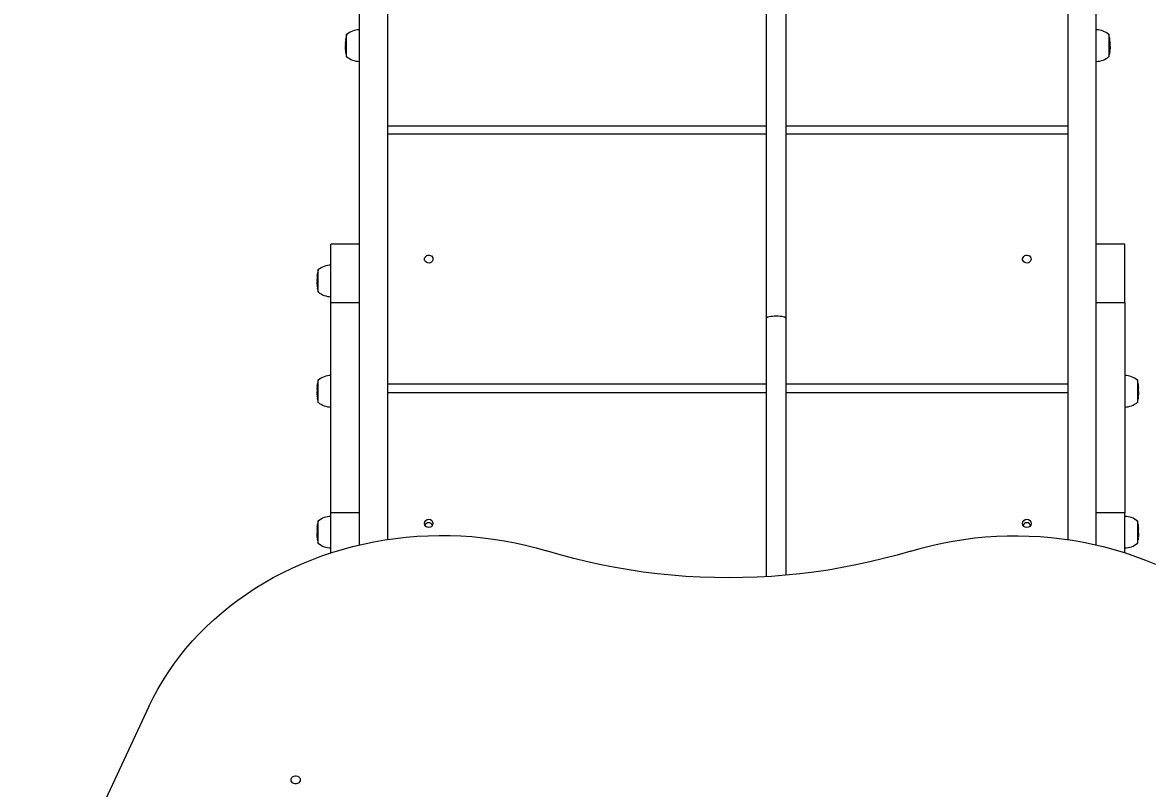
# Model space of a CAD drawing. Header units: millimetres. Extents: x -6332 to 8932, y -6739 to 7096.
# Drawn here: x 444 to 1512, y 4236 to 4964 of the extents above; entities that cross this region are included whole.
import ezdxf

# ---------------------------------------------------------------- set-up
doc = ezdxf.new("R2010")
doc.units = ezdxf.units.MM
for name, color, linetype in [('DIKOM_ОБЪЕКТ', 7, 'Continuous'), ('DIKOM_РАЗМЕР_ЗОНА', 7, 'Continuous'), ('DIKOM_РАЗМЕР_ОБЪЕКТА', 7, 'Continuous')]:
    doc.layers.add(name, color=color, linetype=linetype)
doc.styles.add('style1', font='arial.ttf', dxfattribs={"width": 0.8})
doc.dimstyles.new('1-50', dxfattribs={"dimtxt": 300, "dimasz": 200, "dimexe": 100, "dimexo": 0, "dimgap": 100, "dimtad": 1, "dimtxsty": 'style1', "dimcen": 200, "dimclrd": 7, "dimclre": 7, "dimclrt": 7, "dimadec": 1, "dimazin": 2, "dimtfac": 1, "dimtmove": 0, "dimatfit": 2, "dimfxl": 0, "dimlwd": 25, "dimlwe": 18, "dimarcsym": 0})

# ---------------------------------------------------------------- blocks, each defined once
blk = doc.blocks.new('*D9')
at = {"layer": 'Defpoints', "color": 0, "transparency": 16777216}
for p in [(777.2, 5594), (-4228.7, -3389.8), (7301.7, -3389.8)]:
    blk.add_point(p, dxfattribs=at)
at = {"layer": 'DIKOM_РАЗМЕР_ОБЪЕКТА', "color": 7, "lineweight": 18, "transparency": 16777216}
for p, q in [((777.2, 5594), (7401.7, 5594)), ((-4228.7, -3389.8), (7401.7, -3389.8))]:
    blk.add_line(p, q, dxfattribs=at)
at = {"layer": 'DIKOM_РАЗМЕР_ОБЪЕКТА', "color": 7, "lineweight": 25, "transparency": 16777216}
blk.add_line((7301.7, 5394), (7301.7, -3189.8), dxfattribs=at)
at = {"layer": 'DIKOM_РАЗМЕР_ОБЪЕКТА', "color": 7, "transparency": 16777216}
for points in [[(7268.4, 5394), (7335.1, 5394), (7301.7, 5594)], [(7268.4, -3189.8), (7335.1, -3189.8), (7301.7, -3389.8)]]:
    blk.add_solid(points, dxfattribs=at)
at = {"layer": 'DIKOM_РАЗМЕР_ОБЪЕКТА', "color": 7, "transparency": 16777216, "insert": (7048.6, 1153.7), "char_height": 300, "attachment_point": 5, "rotation": 90, "style": 'style1'}
blk.add_mtext('9000', dxfattribs=at)
blk = doc.blocks.new('*D11')
at = {"layer": 'Defpoints', "color": 0, "transparency": 16777216}
for p in [(1114.3, 7096.4), (-4349.6, -4627.3), (8831.8, -4627.3)]:
    blk.add_point(p, dxfattribs=at)
at = {"layer": 'DIKOM_РАЗМЕР_ЗОНА', "color": 7, "lineweight": 18, "transparency": 16777216}
for p, q in [((1114.3, 7096.4), (8931.8, 7096.4)), ((-4349.6, -4627.3), (8931.8, -4627.3))]:
    blk.add_line(p, q, dxfattribs=at)
at = {"layer": 'DIKOM_РАЗМЕР_ЗОНА', "color": 7, "lineweight": 25, "transparency": 16777216}
blk.add_line((8831.8, 6896.4), (8831.8, -4427.3), dxfattribs=at)
at = {"layer": 'DIKOM_РАЗМЕР_ЗОНА', "color": 7, "transparency": 16777216}
for points in [[(8798.4, 6896.4), (8865.1, 6896.4), (8831.8, 7096.4)], [(8798.4, -4427.3), (8865.1, -4427.3), (8831.8, -4627.3)]]:
    blk.add_solid(points, dxfattribs=at)
at = {"layer": 'DIKOM_РАЗМЕР_ЗОНА', "color": 7, "transparency": 16777216, "insert": (8578.6, 1308.2), "char_height": 300, "attachment_point": 5, "rotation": 90, "style": 'style1'}
blk.add_mtext('11750', dxfattribs=at)

msp = doc.modelspace()

# ---------------------------------------------------------------- linework, layer by layer
at = {"layer": 'DIKOM_ОБЪЕКТ', "color": 7, "linetype": 'Continuous', "lineweight": 15}
for p, q in [((763.67, 5582.432), (763.67, 4467.344)), ((790.67, 4472.531), (790.67, 5582.432)), ((1436.67, 5582.432), (1436.67, 4472.414)), ((1463.67, 4467.331), (1463.67, 5582.432)), ((1150.17, 5506.435), (1150.17, 4682.213)), ((1169.17, 4682.213), (1169.17, 5506.435)), ((751.67, 4930.867), (751.67, 4952.467)), ((1475.67, 4952.466), (1475.67, 4944.368)), ((750.618, 4943.056), (750.617, 4943.251)), ((750.617, 4943.079), (750.617, 4942.228)), ((750.617, 4942.228), (750.617, 4941.184)), ((750.617, 4941.163), (750.617, 4940.807)), ((750.617, 4940.787), (750.617, 4940.192)), ((750.619, 4941.901), (750.618, 4942.225)), ((750.641, 4944.399), (750.655, 4944.695)), ((750.69, 4945.487), (750.676, 4945.244)), ((750.703, 4945.713), (750.716, 4945.927)), ((750.774, 4937.245), (750.773, 4937.258)), ((750.875, 4935.555), (750.774, 4937.245)), ((750.81, 4937.144), (750.864, 4935.724)), ((1475.67, 4944.368), (1475.67, 4930.866)), ((1476.465, 4936.372), (1476.566, 4936.573)), ((1476.566, 4936.573), (1476.567, 4936.586)), ((1476.631, 4945.868), (1476.638, 4945.713)), ((1476.664, 4945.243), (1476.656, 4945.428)), ((1476.691, 4944.636), (1476.699, 4944.398)), ((1476.721, 4941.896), (1476.722, 4941.809)), ((1476.722, 4942.403), (1476.722, 4942.53)), ((1476.723, 4942.548), (1476.723, 4943.141)), ((1476.723, 4941.034), (1476.723, 4941.901)), ((1476.723, 4940.678), (1476.723, 4941.034)), ((1476.723, 4940.192), (1476.723, 4940.678)), ((750.904, 4935.389), (751.042, 4935.184)), ((751.048, 4934.879), (750.927, 4935.111)), ((751.049, 4934.87), (751.048, 4934.879)), ((751.087, 4934.879), (751.048, 4934.879)), ((751.088, 4934.87), (751.049, 4934.87)), ((1476.291, 4934.222), (1476.293, 4934.231)), ((1476.321, 4934.628), (1476.413, 4935.928)), ((1476.436, 4935.672), (1476.335, 4934.625)), ((1476.451, 4936.003), (1476.45, 4936.003)), ((1476.519, 4936.173), (1476.476, 4936.028)), ((790.67, 4865.508), (1150.17, 4865.508)), ((1169.17, 4865.508), (1436.67, 4865.508)), ((1150.17, 4857.379), (790.67, 4857.379)), ((1436.67, 4857.379), (1169.17, 4857.379)), ((763.67, 4752.947), (736.67, 4752.947)), ((736.67, 4697.763), (736.67, 4752.947)), ((1490.67, 4752.947), (1463.67, 4752.947)), ((1490.67, 4697.763), (1490.67, 4752.947)), ((724.023, 4725.253), (724.012, 4725.253)), ((724.06, 4725.655), (724.089, 4725.726)), ((724.67, 4707.338), (724.67, 4728.938)), ((723.617, 4719.588), (723.617, 4719.741)), ((723.617, 4719.607), (723.617, 4718.604)), ((723.617, 4718.44), (723.617, 4717.378)), ((723.617, 4717.378), (723.617, 4717.142)), ((723.617, 4717.045), (723.617, 4716.663)), ((723.619, 4717.985), (723.618, 4718.435)), ((723.634, 4720.786), (723.654, 4720.868)), ((723.661, 4714.751), (723.662, 4714.747)), ((723.69, 4721.685), (723.665, 4721.605)), ((723.69, 4722.06), (723.716, 4722.14)), ((723.774, 4713.292), (723.773, 4713.306)), ((723.828, 4712.693), (723.774, 4713.292)), ((723.81, 4713.078), (723.857, 4712.262)), ((723.919, 4711.701), (724.042, 4711.055)), ((724.047, 4710.861), (723.981, 4711.334)), ((724.049, 4710.852), (724.047, 4710.861)), ((724.069, 4710.861), (724.047, 4710.861)), ((724.07, 4710.852), (724.049, 4710.852)), ((736.67, 4697.763), (763.67, 4697.763)), ((736.67, 4497.959), (736.67, 4697.763)), ((1463.67, 4697.763), (1490.67, 4697.763)), ((1490.67, 4697.763), (1490.67, 4497.959)), ((1150.17, 4682.213), (1150.17, 4437.144)), ((1169.17, 4438.561), (1169.17, 4682.213)), ((723.636, 4615.976), (723.654, 4616.16)), ((723.69, 4616.973), (723.669, 4616.8)), ((723.694, 4617.258), (723.716, 4617.424)), ((724.019, 4620.49), (724.012, 4620.49)), ((724.07, 4620.874), (724.089, 4620.99)), ((724.67, 4602.512), (724.67, 4624.112)), ((790.67, 4620.317), (1150.17, 4620.317)), ((1169.17, 4620.317), (1436.67, 4620.317)), ((1502.67, 4624.112), (1502.67, 4614.592)), ((1503.259, 4620.961), (1503.27, 4620.874)), ((1503.329, 4620.462), (1503.334, 4620.462)), ((1503.338, 4620.416), (1503.334, 4620.462)), ((1503.631, 4617.396), (1503.644, 4617.258)), ((1503.669, 4616.8), (1503.656, 4616.945)), ((1503.691, 4616.132), (1503.702, 4615.976)), ((723.617, 4614.738), (723.617, 4614.916)), ((723.617, 4614.766), (723.617, 4613.693)), ((723.617, 4613.706), (723.617, 4612.644)), ((723.617, 4612.644), (723.617, 4612.288)), ((723.617, 4612.288), (723.617, 4611.837)), ((723.619, 4613.294), (723.618, 4613.702)), ((723.685, 4609.498), (723.682, 4609.536)), ((723.774, 4608.592), (723.773, 4608.606)), ((723.842, 4607.7), (723.774, 4608.592)), ((723.81, 4608.416), (723.864, 4607.301)), ((723.904, 4606.952), (724.042, 4606.406)), ((724.047, 4606.172), (723.962, 4606.629)), ((724.049, 4606.163), (724.047, 4606.172)), ((724.075, 4606.172), (724.047, 4606.172)), ((724.076, 4606.163), (724.049, 4606.163)), ((1150.17, 4611.771), (790.67, 4611.771)), ((1436.67, 4611.771), (1169.17, 4611.771)), ((1502.67, 4614.592), (1502.67, 4602.512)), ((1503.31, 4606.065), (1503.413, 4607.201)), ((1503.436, 4607.086), (1503.358, 4606.449)), ((1503.465, 4607.657), (1503.541, 4608.122)), ((1503.504, 4607.717), (1503.476, 4607.445)), ((1503.655, 4609.469), (1503.654, 4609.471)), ((1503.678, 4609.922), (1503.678, 4609.932)), ((1503.721, 4613.336), (1503.722, 4613.232)), ((1503.722, 4612.365), (1503.721, 4612.249)), ((1503.722, 4613.842), (1503.722, 4614)), ((1503.723, 4614.009), (1503.723, 4614.786)), ((1503.723, 4612.508), (1503.723, 4613.335)), ((1503.723, 4612.356), (1503.723, 4612.508)), ((1503.723, 4611.837), (1503.723, 4612.18)), ((724.67, 4468.67), (724.67, 4490.27)), ((763.67, 4497.959), (736.67, 4497.959)), ((736.67, 4459.81), (736.67, 4497.959)), ((1490.67, 4497.959), (1463.67, 4497.959)), ((1490.67, 4459.909), (1490.67, 4497.959)), ((1502.67, 4490.27), (1502.67, 4480.818)), ((723.617, 4480.894), (723.617, 4481.074)), ((723.617, 4480.923), (723.617, 4479.872)), ((723.617, 4479.872), (723.617, 4478.81)), ((723.617, 4478.81), (723.617, 4478.453)), ((723.617, 4478.453), (723.617, 4477.995)), ((723.619, 4479.464), (723.618, 4479.868)), ((723.636, 4482.137), (723.654, 4482.328)), ((723.69, 4483.14), (723.669, 4482.961)), ((723.694, 4483.419), (723.716, 4483.591)), ((724.012, 4486.652), (724.003, 4486.58)), ((724.018, 4486.652), (724.012, 4486.652)), ((724.071, 4487.038), (724.089, 4487.154)), ((1502.67, 4480.818), (1502.67, 4468.67)), ((1503.259, 4487.124), (1503.269, 4487.038)), ((1503.329, 4486.622), (1503.334, 4486.622)), ((1503.631, 4483.561), (1503.644, 4483.419)), ((1503.669, 4482.961), (1503.656, 4483.11)), ((1503.691, 4482.299), (1503.702, 4482.136)), ((1503.721, 4479.502), (1503.722, 4479.401)), ((1503.722, 4480.01), (1503.722, 4480.168)), ((1503.722, 4479.401), (1503.722, 4480.01)), ((1503.723, 4480.177), (1503.723, 4480.945)), ((1503.723, 4478.674), (1503.723, 4479.502)), ((1503.723, 4478.506), (1503.723, 4478.674)), ((1503.723, 4477.995), (1503.723, 4478.344)), ((723.685, 4475.66), (723.682, 4475.696)), ((723.774, 4474.762), (723.773, 4474.776)), ((723.844, 4473.841), (723.774, 4474.762)), ((723.81, 4474.59), (723.864, 4473.46)), ((723.871, 4473.393), (723.871, 4473.391)), ((723.904, 4473.112), (724.042, 4472.581)), ((724.047, 4472.344), (723.96, 4472.796)), ((724.049, 4472.335), (724.047, 4472.344)), ((724.075, 4472.344), (724.047, 4472.344)), ((724.077, 4472.335), (724.049, 4472.335)), ((1503.308, 4472.201), (1503.413, 4473.375)), ((1503.436, 4473.253), (1503.355, 4472.586)), ((1503.465, 4473.83), (1503.542, 4474.287)), ((1503.504, 4473.882), (1503.476, 4473.612)), ((1503.655, 4475.625), (1503.654, 4475.632)), ((1503.678, 4476.083), (1503.678, 4476.092)), ((563.925, 4313.908), (471.465, 4115.759)), ((698.839, 4244.224), (699.019, 4245.298)), ((699.017, 4243.151), (698.839, 4244.224)), ((699.536, 4242.164), (699.017, 4243.151)), ((699.019, 4245.298), (699.54, 4246.284)), ((700.356, 4241.344), (699.536, 4242.164)), ((699.54, 4246.284), (700.36, 4247.103)), ((700.36, 4247.103), (701.415, 4247.689)), ((701.415, 4247.689), (702.616, 4247.994)), ((702.616, 4247.994), (703.869, 4247.993)), ((703.869, 4247.993), (705.07, 4247.686)), ((705.07, 4247.686), (706.123, 4247.099)), ((706.939, 4242.159), (706.118, 4241.34)), ((706.123, 4247.099), (706.943, 4246.279)), ((707.46, 4243.145), (706.939, 4242.159)), ((706.943, 4246.279), (707.462, 4245.292)), ((707.639, 4244.219), (707.46, 4243.145)), ((707.462, 4245.292), (707.639, 4244.219)), ((701.409, 4240.757), (700.356, 4241.344)), ((702.61, 4240.45), (701.409, 4240.757)), ((703.862, 4240.449), (702.61, 4240.45)), ((705.064, 4240.754), (703.862, 4240.449)), ((706.118, 4241.34), (705.064, 4240.754))]:
    msp.add_line(p, q, dxfattribs=at)
at = {"layer": 'DIKOM_ОБЪЕКТ', "color": 7, "linetype": 'Continuous', "lineweight": 15, "flags": 128}
for points in [[(833.67, 4738.848), (833.492, 4737.73), (832.975, 4736.711), (832.164, 4735.882), (831.131, 4735.317), (829.969, 4735.065), (828.78, 4735.15), (827.67, 4735.563), (826.738, 4736.268), (826.066, 4737.202), (825.715, 4738.282), (825.715, 4739.413), (826.066, 4740.494), (826.738, 4741.428), (827.67, 4742.133), (828.78, 4742.546), (829.969, 4742.63), (831.131, 4742.379), (832.164, 4741.813), (832.975, 4740.984), (833.492, 4739.966), (833.67, 4738.848)], [(1401.67, 4738.848), (1401.492, 4737.73), (1400.975, 4736.711), (1400.164, 4735.882), (1399.131, 4735.317), (1397.969, 4735.065), (1396.78, 4735.15), (1395.67, 4735.563), (1394.738, 4736.268), (1394.066, 4737.202), (1393.714, 4738.282), (1393.714, 4739.413), (1394.066, 4740.494), (1394.738, 4741.428), (1395.67, 4742.133), (1396.78, 4742.546), (1397.969, 4742.63), (1399.131, 4742.379), (1400.164, 4741.813), (1400.975, 4740.984), (1401.492, 4739.966), (1401.67, 4738.848)], [(1159.67, 4684.643), (1157.816, 4684.596), (1156.034, 4684.458), (1154.392, 4684.233), (1152.953, 4683.931), (1151.771, 4683.563), (1150.893, 4683.143), (1150.352, 4682.687), (1150.17, 4682.213)], [(1169.17, 4682.213), (1168.987, 4682.687), (1168.447, 4683.143), (1167.569, 4683.563), (1166.387, 4683.931), (1164.948, 4684.233), (1163.305, 4684.458), (1161.523, 4684.596), (1159.67, 4684.643)], [(723.869, 4607.252), (723.869, 4607.252), (723.869, 4607.252), (723.869, 4607.251), (723.869, 4607.251), (723.869, 4607.251), (723.869, 4607.251), (723.869, 4607.25), (723.869, 4607.25)], [(563.925, 4313.908), (567.986, 4322.194), (572.375, 4330.353), (577.089, 4338.375), (582.12, 4346.252), (587.463, 4353.972), (593.112, 4361.528), (599.06, 4368.91), (605.3, 4376.109), (611.823, 4383.116), (618.623, 4389.923), (625.692, 4396.523), (633.02, 4402.906), (640.599, 4409.066), (648.42, 4414.994), (656.473, 4420.685), (664.749, 4426.13), (673.238, 4431.324), (681.929, 4436.26), (690.813, 4440.932), (699.878, 4445.335), (709.114, 4449.464), (718.51, 4453.313), (728.054, 4456.878), (737.734, 4460.154), (747.541, 4463.138), (757.46, 4465.826), (767.481, 4468.215), (777.592, 4470.301), (787.78, 4472.083), (798.033, 4473.559), (808.339, 4474.726), (818.685, 4475.583), (829.06, 4476.129), (839.45, 4476.363), (849.843, 4476.286), (860.228, 4475.897), (870.59, 4475.197), (880.917, 4474.186), (891.199, 4472.866), (901.421, 4471.239), (911.572, 4469.305), (921.64, 4467.069), (931.612, 4464.531), (941.477, 4461.696)], [(1287.471, 4461.504), (1297.341, 4464.329), (1307.319, 4466.855), (1317.391, 4469.081), (1327.547, 4471.003), (1337.773, 4472.619), (1348.057, 4473.928), (1358.388, 4474.927), (1368.753, 4475.615), (1379.139, 4475.992), (1389.533, 4476.058), (1399.925, 4475.811), (1410.3, 4475.253), (1420.646, 4474.384), (1430.952, 4473.205), (1441.204, 4471.717), (1451.391, 4469.923), (1461.499, 4467.824), (1471.517, 4465.423), (1481.434, 4462.723), (1491.237, 4459.727), (1500.914, 4456.439), (1510.453, 4452.862), (1519.844, 4449.002)], [(1503.679, 4476.093), (1503.68, 4476.11), (1503.681, 4476.127), (1503.682, 4476.144), (1503.682, 4476.161), (1503.683, 4476.178), (1503.683, 4476.195), (1503.684, 4476.212), (1503.685, 4476.229)], [(1287.471, 4461.504), (1274.612, 4457.771), (1261.646, 4454.327), (1248.58, 4451.176), (1235.425, 4448.319), (1222.189, 4445.758), (1208.88, 4443.496), (1195.509, 4441.533), (1182.083, 4439.871), (1168.611, 4438.511), (1155.104, 4437.454), (1141.57, 4436.701), (1128.017, 4436.252), (1114.455, 4436.107), (1100.894, 4436.267), (1087.342, 4436.731), (1073.809, 4437.5), (1060.303, 4438.571), (1046.833, 4439.946), (1033.41, 4441.623), (1020.041, 4443.601), (1006.736, 4445.878), (993.503, 4448.453), (980.353, 4451.325), (967.292, 4454.491), (954.331, 4457.949), (941.477, 4461.696)]]:
    msp.add_lwpolyline(points, dxfattribs=at)
at = {"layer": 'DIKOM_ОБЪЕКТ', "color": 7, "linetype": 'Continuous', "lineweight": 15}
for centre in [(829.692, 4487.762), (1397.692, 4487.762)]:
    msp.add_circle(centre, 3.978, dxfattribs=at)
for centre, radius, start, end in [((792.453, 4943.141), 41.836, 167.120378, 170.872472), ((763.83, 4937.99), 18.677, 90.490933, 130.621157), ((1463.51, 4937.99), 18.677, 49.378843, 89.509067), ((1434.887, 4943.141), 41.836, 8.789411, 12.879622), ((792.453, 4943.141), 41.836, 178.920247, 179.362311), ((792.453, 4943.141), 41.836, 177.120468, 178.27704), ((792.453, 4940.192), 41.836, 183.015237, 184.270783), ((792.453, 4943.141), 41.836, 175.0665, 176.477099), ((792.453, 4940.192), 41.836, 184.916627, 185.340741), ((1434.887, 4943.141), 41.836, 3.523047, 5.329183), ((1434.887, 4940.192), 41.836, 355.730291, 356.827204), ((1434.887, 4943.141), 41.836, 1.72029, 2.878621), ((1434.887, 4943.141), 41.836, 0, 1.077233), ((792.453, 4940.192), 41.836, 185.340741, 185.825601), ((792.453, 4940.192), 41.836, 188.35007, 188.40787), ((792.453, 4940.192), 41.836, 188.40787, 188.730974), ((792.453, 4940.192), 41.836, 188.730974, 192.879622), ((763.83, 4945.343), 18.677, 229.378843, 269.509067), ((1463.51, 4945.343), 18.677, 270.490933, 310.621157), ((1434.887, 4940.192), 41.836, 347.120378, 350.445735), ((1434.887, 4940.192), 41.836, 352.337906, 354.488372), ((765.453, 4719.612), 41.836, 175.73088, 176.64785), ((765.453, 4719.612), 41.836, 172.322829, 175.088314), ((765.453, 4719.612), 41.836, 167.120378, 171.692488), ((736.83, 4714.461), 18.677, 90.490933, 130.621157), ((765.453, 4716.663), 41.836, 180, 182.611514), ((765.453, 4719.612), 41.836, 177.271398, 178.392102), ((765.453, 4716.663), 41.836, 183.188911, 184.077463), ((765.453, 4716.663), 41.836, 184.703001, 185.447943), ((765.453, 4716.663), 41.836, 186.039969, 186.814617), ((765.453, 4716.663), 41.836, 187.323229, 188.093593), ((765.453, 4716.663), 41.836, 188.723926, 192.879622), ((736.83, 4721.814), 18.677, 229.378843, 269.509067), ((736.83, 4609.635), 18.677, 90.490933, 130.621157), ((1490.51, 4609.635), 18.677, 49.378843, 89.509067), ((765.453, 4614.786), 41.836, 177.242532, 178.370309), ((765.453, 4614.786), 41.836, 175.620636, 176.615155), ((765.453, 4614.786), 41.836, 172.26399, 174.966994), ((765.453, 4614.786), 41.836, 167.120378, 171.629396), ((1461.887, 4614.786), 41.836, 8.371255, 12.879622), ((1461.887, 4614.786), 41.836, 5.14568, 7.737397), ((1461.887, 4614.786), 41.836, 3.385255, 4.503725), ((1461.887, 4614.786), 41.836, 1.627388, 2.756886), ((765.453, 4611.837), 41.836, 180, 182.551328), ((765.453, 4611.837), 41.836, 183.150527, 184.114353), ((765.453, 4611.837), 41.836, 184.743832, 185.678508), ((765.453, 4611.837), 41.836, 186.294357, 186.652073), ((765.453, 4611.837), 41.836, 187.155172, 188.155064), ((765.453, 4611.837), 41.836, 188.788989, 192.879622), ((1461.887, 4611.837), 41.836, 347.120378, 351.21108), ((1461.887, 4611.837), 41.836, 351.846385, 352.06615), ((1461.887, 4611.837), 41.836, 352.597457, 354.346974), ((1461.887, 4611.837), 41.836, 354.905269, 355.257971), ((1461.887, 4611.837), 41.836, 355.886932, 356.757877), ((1461.887, 4611.837), 41.836, 357.510214, 0), ((1461.887, 4614.786), 41.836, 0, 1.000371), ((736.83, 4616.988), 18.677, 229.378843, 269.509067), ((1490.51, 4616.988), 18.677, 270.490933, 310.621157), ((765.453, 4480.945), 41.836, 167.120378, 171.621311), ((736.83, 4475.793), 18.677, 90.490933, 130.621157), ((829.67, 4484.325), 4.011, 25.732684, 154.267316), ((1397.67, 4484.325), 4.011, 25.729882, 154.270118), ((1490.51, 4475.793), 18.677, 49.378843, 89.509067), ((1461.887, 4480.945), 41.836, 8.379308, 12.879622), ((765.453, 4477.995), 41.836, 180, 182.545839), ((765.453, 4480.945), 41.836, 177.238822, 178.36749), ((765.453, 4480.945), 41.836, 175.605044, 176.610957), ((765.453, 4480.945), 41.836, 172.256434, 174.956057), ((1461.887, 4480.945), 41.836, 5.177343, 8.039077), ((1461.887, 4480.945), 41.836, 3.389437, 4.516458), ((1461.887, 4480.945), 41.836, 1.630205, 2.760579), ((1461.887, 4477.995), 41.836, 357.580507, 0), ((1461.887, 4480.945), 41.836, 0, 1.002699), ((765.453, 4477.995), 41.836, 183.14845, 184.119101), ((765.453, 4477.995), 41.836, 184.749082, 185.701268), ((765.453, 4477.995), 41.836, 186.319073, 186.640781), ((765.453, 4477.995), 41.836, 187.142968, 188.162968), ((765.453, 4477.995), 41.836, 188.797365, 192.879622), ((736.83, 4483.147), 18.677, 229.378843, 269.509067), ((1490.51, 4483.147), 18.677, 270.490933, 310.621157), ((1461.887, 4477.995), 41.836, 347.120378, 351.202668), ((1461.887, 4477.995), 41.836, 351.838545, 352.035897), ((1461.887, 4477.995), 41.836, 352.568337, 354.35679), ((1461.887, 4477.995), 41.836, 354.914198, 355.252758), ((1461.887, 4477.995), 41.836, 355.882166, 356.757586), ((703.239, 4235.515), 5.018, 81.045062, 98.954938)]:
    msp.add_arc(centre, radius, start, end, dxfattribs=at)
for points, knots in [([(750.928, 4948.228), (750.905, 4948.033), (750.867, 4947.708), (750.819, 4947.241), (750.788, 4946.924), (750.777, 4946.787), (750.773, 4946.741)], [0, 0, 0, 0, 0.37763924, 0.62525537, 0.87300701, 1, 1, 1, 1]), ([(750.8, 4947.035), (750.8, 4947.035), (750.812, 4947.095), (750.819, 4947.274), (750.854, 4947.58), (750.886, 4947.874), (750.908, 4948.062), (750.916, 4948.133)], [0, 0, 0, 0, 0.00164656, 0.24798498, 0.4957302, 0.81149643, 1, 1, 1, 1]), ([(751.089, 4949.404), (751.059, 4949.204), (751.001, 4948.812), (750.952, 4948.42), (750.928, 4948.228)], [0, 0, 0, 0, 0.51223689, 1, 1, 1, 1]), ([(1476.425, 4948.118), (1476.4, 4948.319), (1476.35, 4948.728), (1476.29, 4949.137), (1476.259, 4949.345)], [0, 0, 0, 0, 0.48929594, 1, 1, 1, 1]), ([(1476.541, 4947.027), (1476.539, 4947.05), (1476.525, 4947.202), (1476.486, 4947.591), (1476.447, 4947.926), (1476.425, 4948.118)], [0, 0, 0, 0, 0.0721923, 0.4683975, 1, 1, 1, 1]), ([(750.623, 4943.607), (750.62, 4943.29), (750.616, 4942.928), (750.619, 4942.565), (750.62, 4942.52)], [0, 0, 0, 0, 0.87512438, 1, 1, 1, 1]), ([(750.634, 4939.931), (750.63, 4940.076), (750.624, 4940.343), (750.619, 4940.645), (750.617, 4940.808), (750.618, 4940.864), (750.618, 4940.844), (750.618, 4940.844)], [0, 0, 0, 0, 0.28554729, 0.52650279, 0.76743468, 0.99513432, 1, 1, 1, 1]), ([(750.618, 4941.19), (750.618, 4941.118), (750.619, 4940.974), (750.629, 4940.549), (750.637, 4940.21), (750.642, 4940.038)], [0, 0, 0, 0, 0.33497083, 0.66286078, 1, 1, 1, 1]), ([(750.62, 4942.52), (750.619, 4942.417), (750.619, 4942.21), (750.619, 4942.004), (750.619, 4941.901)], [0, 0, 0, 0, 0.49980239, 1, 1, 1, 1]), ([(750.641, 4944.255), (750.636, 4944.186), (750.628, 4944.077), (750.626, 4943.968), (750.626, 4943.929)], [0, 0, 0, 0, 0.64122394, 1, 1, 1, 1]), ([(750.662, 4938.403), (750.662, 4938.469), (750.662, 4938.576), (750.657, 4938.909), (750.65, 4939.271), (750.641, 4939.63), (750.636, 4939.847), (750.634, 4939.931)], [0, 0, 0, 0, 0.30188013, 0.49142001, 0.68107786, 0.87646622, 1, 1, 1, 1]), ([(750.655, 4944.695), (750.652, 4944.624), (750.647, 4944.478), (750.643, 4944.331), (750.641, 4944.255)], [0, 0, 0, 0, 0.4837794, 1, 1, 1, 1]), ([(750.642, 4940.038), (750.647, 4939.832), (750.657, 4939.453), (750.671, 4938.909), (750.681, 4938.465), (750.685, 4938.131), (750.685, 4938.019), (750.685, 4937.963)], [0, 0, 0, 0, 0.22531551, 0.41294874, 0.60008851, 0.80008754, 1, 1, 1, 1]), ([(750.654, 4938.446), (750.655, 4938.419), (750.659, 4938.326), (750.661, 4938.327), (750.662, 4938.381), (750.662, 4938.403)], [0, 0, 0, 0, 0.19248536, 0.66932089, 1, 1, 1, 1]), ([(750.685, 4937.963), (750.684, 4937.912), (750.683, 4937.828), (750.674, 4938.01), (750.671, 4938.083)], [0, 0, 0, 0, 0.60148297, 1, 1, 1, 1]), ([(750.716, 4945.927), (750.711, 4945.858), (750.702, 4945.711), (750.694, 4945.564), (750.69, 4945.487)], [0, 0, 0, 0, 0.47571205, 1, 1, 1, 1]), ([(750.73, 4937.253), (750.727, 4937.299), (750.715, 4937.491), (750.736, 4937.684), (750.751, 4937.83)], [0, 0, 0, 0, 0.24165358, 1, 1, 1, 1]), ([(750.751, 4937.83), (750.761, 4937.712), (750.779, 4937.484), (750.799, 4937.255), (750.81, 4937.144)], [0, 0, 0, 0, 0.51304672, 1, 1, 1, 1]), ([(1476.56, 4937.331), (1476.566, 4937.401), (1476.578, 4937.547), (1476.589, 4937.694), (1476.595, 4937.771)], [0, 0, 0, 0, 0.47735206, 1, 1, 1, 1]), ([(1476.567, 4936.586), (1476.575, 4936.71), (1476.591, 4936.959), (1476.57, 4937.207), (1476.56, 4937.331)], [0, 0, 0, 0, 0.50010147, 1, 1, 1, 1]), ([(1476.595, 4937.771), (1476.608, 4937.625), (1476.627, 4937.393), (1476.607, 4937.161), (1476.6, 4937.076)], [0, 0, 0, 0, 0.62992689, 1, 1, 1, 1]), ([(1476.656, 4945.428), (1476.652, 4945.505), (1476.644, 4945.652), (1476.635, 4945.799), (1476.631, 4945.868)], [0, 0, 0, 0, 0.52481326, 1, 1, 1, 1]), ([(1476.654, 4937.906), (1476.655, 4938), (1476.657, 4938.156), (1476.668, 4938.651), (1476.681, 4939.16), (1476.694, 4939.624), (1476.701, 4939.888), (1476.703, 4939.979)], [0, 0, 0, 0, 0.30325174, 0.50421126, 0.70520007, 0.8981003, 1, 1, 1, 1]), ([(1476.658, 4937.874), (1476.657, 4937.854), (1476.654, 4937.798), (1476.654, 4937.864), (1476.654, 4937.906)], [0, 0, 0, 0, 0.36210297, 1, 1, 1, 1]), ([(1476.678, 4938.346), (1476.677, 4938.295), (1476.677, 4938.233), (1476.68, 4938.304), (1476.68, 4938.315)], [0, 0, 0, 0, 0.8370238, 1, 1, 1, 1]), ([(1476.709, 4939.882), (1476.705, 4939.703), (1476.698, 4939.399), (1476.688, 4938.985), (1476.682, 4938.663), (1476.679, 4938.454), (1476.678, 4938.378), (1476.678, 4938.346)], [0, 0, 0, 0, 0.25616196, 0.43710479, 0.61781293, 0.84353609, 1, 1, 1, 1]), ([(1476.704, 4944.196), (1476.702, 4944.272), (1476.698, 4944.418), (1476.693, 4944.565), (1476.691, 4944.636)], [0, 0, 0, 0, 0.51569145, 1, 1, 1, 1]), ([(1476.703, 4939.979), (1476.708, 4940.199), (1476.717, 4940.58), (1476.723, 4940.926), (1476.722, 4941.017), (1476.722, 4941.043)], [0, 0, 0, 0, 0.49384202, 0.85709466, 1, 1, 1, 1]), ([(1476.715, 4943.889), (1476.715, 4943.94), (1476.713, 4944.043), (1476.707, 4944.145), (1476.704, 4944.196)], [0, 0, 0, 0, 0.50207995, 1, 1, 1, 1]), ([(1476.722, 4940.778), (1476.722, 4940.745), (1476.723, 4940.68), (1476.721, 4940.426), (1476.715, 4940.14), (1476.711, 4939.951), (1476.709, 4939.882)], [0, 0, 0, 0, 0.28964928, 0.58027052, 0.84604099, 1, 1, 1, 1]), ([(1476.722, 4941.809), (1476.722, 4941.896), (1476.722, 4941.995), (1476.722, 4942.193), (1476.722, 4942.304), (1476.722, 4942.403)], [0, 0, 0, 0, 0.44342371, 0.5, 1, 1, 1, 1]), ([(750.864, 4935.724), (750.868, 4935.675), (750.875, 4935.601), (750.884, 4935.505), (750.888, 4935.461), (750.89, 4935.439)], [0, 0, 0, 0, 0.4996762, 0.74991788, 1, 1, 1, 1]), ([(750.927, 4935.111), (750.918, 4935.186), (750.9, 4935.334), (750.883, 4935.482), (750.875, 4935.555)], [0, 0, 0, 0, 0.50203786, 1, 1, 1, 1]), ([(750.89, 4935.439), (750.89, 4935.438), (750.89, 4935.435), (750.891, 4935.432), (750.891, 4935.43)], [0, 0, 0, 0, 0.52641066, 1, 1, 1, 1]), ([(750.891, 4935.43), (750.893, 4935.424), (750.895, 4935.415), (750.9, 4935.4), (750.902, 4935.393), (750.904, 4935.389)], [0, 0, 0, 0, 0.49993534, 0.74995782, 1, 1, 1, 1]), ([(751.058, 4934.138), (751.046, 4934.26), (751.022, 4934.504), (751.04, 4934.748), (751.049, 4934.87)], [0, 0, 0, 0, 0.50017619, 1, 1, 1, 1]), ([(751.042, 4935.184), (751.055, 4935.091), (751.085, 4934.887), (751.117, 4934.684), (751.134, 4934.573)], [0, 0, 0, 0, 0.45584037, 1, 1, 1, 1]), ([(751.126, 4933.697), (751.113, 4933.78), (751.09, 4933.927), (751.068, 4934.073), (751.058, 4934.138)], [0, 0, 0, 0, 0.56305738, 1, 1, 1, 1]), ([(751.134, 4934.573), (751.117, 4934.427), (751.085, 4934.135), (751.112, 4933.843), (751.126, 4933.697)], [0, 0, 0, 0, 0.50014762, 1, 1, 1, 1]), ([(1476.206, 4933.638), (1476.222, 4933.784), (1476.255, 4934.076), (1476.228, 4934.368), (1476.214, 4934.514)], [0, 0, 0, 0, 0.50016069, 1, 1, 1, 1]), ([(1476.298, 4934.249), (1476.285, 4934.156), (1476.255, 4933.952), (1476.223, 4933.749), (1476.206, 4933.638)], [0, 0, 0, 0, 0.45581511, 1, 1, 1, 1]), ([(1476.214, 4934.514), (1476.227, 4934.596), (1476.25, 4934.743), (1476.272, 4934.89), (1476.282, 4934.954)], [0, 0, 0, 0, 0.56301524, 1, 1, 1, 1]), ([(1476.282, 4934.954), (1476.293, 4934.832), (1476.317, 4934.588), (1476.3, 4934.344), (1476.291, 4934.222)], [0, 0, 0, 0, 0.50017593, 1, 1, 1, 1]), ([(1476.413, 4935.928), (1476.422, 4936.002), (1476.44, 4936.15), (1476.456, 4936.298), (1476.465, 4936.372)], [0, 0, 0, 0, 0.50201748, 1, 1, 1, 1]), ([(1476.449, 4935.994), (1476.447, 4935.941), (1476.444, 4935.861), (1476.44, 4935.753), (1476.437, 4935.699), (1476.436, 4935.672)], [0, 0, 0, 0, 0.4999367, 0.75008004, 1, 1, 1, 1]), ([(1476.45, 4936.003), (1476.45, 4936.001), (1476.449, 4935.998), (1476.449, 4935.995), (1476.449, 4935.994)], [0, 0, 0, 0, 0.55087586, 1, 1, 1, 1]), ([(1476.476, 4936.028), (1476.471, 4936.021), (1476.465, 4936.012), (1476.458, 4936.006), (1476.456, 4936.004)], [0, 0, 0, 0, 0.66656274, 1, 1, 1, 1]), ([(723.928, 4724.513), (723.905, 4724.312), (723.867, 4723.978), (723.819, 4723.525), (723.78, 4723.171), (723.751, 4722.903), (723.737, 4722.768), (723.735, 4722.747), (723.734, 4722.739)], [0, 0, 0, 0, 0.21669278, 0.3588395, 0.50097375, 0.68798473, 0.88069672, 1, 1, 1, 1]), ([(723.772, 4723.193), (723.771, 4723.192), (723.77, 4723.186), (723.771, 4723.19), (723.771, 4723.194)], [0, 0, 0, 0, 0.1707979, 1, 1, 1, 1]), ([(723.771, 4723.194), (723.773, 4723.211), (723.775, 4723.238), (723.797, 4723.43), (723.821, 4723.647), (723.853, 4723.939), (723.885, 4724.234), (723.908, 4724.428), (723.916, 4724.501)], [0, 0, 0, 0, 0.27869415, 0.44668504, 0.5831975, 0.72048476, 0.89552375, 1, 1, 1, 1]), ([(723.916, 4724.501), (723.931, 4724.624), (723.961, 4724.875), (723.995, 4725.125), (724.012, 4725.253)], [0, 0, 0, 0, 0.4886249, 1, 1, 1, 1]), ([(724.089, 4725.726), (724.059, 4725.52), (724.001, 4725.116), (723.952, 4724.711), (723.928, 4724.513)], [0, 0, 0, 0, 0.51226558, 1, 1, 1, 1]), ([(723.624, 4720.336), (723.62, 4719.824), (723.615, 4719.253), (723.619, 4718.683), (723.62, 4718.624)], [0, 0, 0, 0, 0.89690591, 1, 1, 1, 1]), ([(723.634, 4716.03), (723.631, 4716.182), (723.624, 4716.463), (723.619, 4716.814), (723.617, 4717.06), (723.618, 4717.127), (723.618, 4717.16)], [0, 0, 0, 0, 0.2869108, 0.52907299, 0.77119956, 1, 1, 1, 1]), ([(723.618, 4717.392), (723.618, 4717.287), (723.619, 4717.079), (723.628, 4716.589), (723.637, 4716.234), (723.642, 4716.054)], [0, 0, 0, 0, 0.33558415, 0.66319724, 1, 1, 1, 1]), ([(723.62, 4718.624), (723.619, 4718.518), (723.619, 4718.305), (723.619, 4718.092), (723.619, 4717.985)], [0, 0, 0, 0, 0.49981303, 1, 1, 1, 1]), ([(723.641, 4720.414), (723.636, 4720.401), (723.626, 4720.375), (723.624, 4720.349), (723.624, 4720.336)], [0, 0, 0, 0, 0.49849774, 1, 1, 1, 1]), ([(723.662, 4714.747), (723.662, 4714.77), (723.662, 4714.809), (723.657, 4715.063), (723.65, 4715.38), (723.641, 4715.723), (723.636, 4715.944), (723.634, 4716.03)], [0, 0, 0, 0, 0.30185979, 0.49143327, 0.68108183, 0.87645064, 1, 1, 1, 1]), ([(723.654, 4720.868), (723.652, 4720.795), (723.647, 4720.644), (723.643, 4720.492), (723.641, 4720.414)], [0, 0, 0, 0, 0.48373985, 1, 1, 1, 1]), ([(723.642, 4716.054), (723.647, 4715.844), (723.658, 4715.461), (723.671, 4714.96), (723.681, 4714.587), (723.685, 4714.35), (723.685, 4714.312), (723.685, 4714.293)], [0, 0, 0, 0, 0.22534044, 0.41291768, 0.60009177, 0.80008026, 1, 1, 1, 1]), ([(723.716, 4722.14), (723.711, 4722.068), (723.702, 4721.916), (723.694, 4721.765), (723.69, 4721.685)], [0, 0, 0, 0, 0.47617874, 1, 1, 1, 1]), ([(723.745, 4713.621), (723.733, 4713.648), (723.711, 4713.703), (723.738, 4713.758), (723.751, 4713.785)], [0, 0, 0, 0, 0.50007523, 1, 1, 1, 1]), ([(723.751, 4713.785), (723.761, 4713.664), (723.779, 4713.428), (723.799, 4713.193), (723.81, 4713.078)], [0, 0, 0, 0, 0.51314151, 1, 1, 1, 1]), ([(724.058, 4710.715), (724.046, 4710.738), (724.022, 4710.783), (724.04, 4710.829), (724.049, 4710.852)], [0, 0, 0, 0, 0.50017371, 1, 1, 1, 1]), ([(724.042, 4711.055), (724.055, 4710.959), (724.084, 4710.749), (724.116, 4710.539), (724.134, 4710.425)], [0, 0, 0, 0, 0.45599894, 1, 1, 1, 1]), ([(724.134, 4710.425), (724.115, 4710.398), (724.09, 4710.363), (724.104, 4710.328), (724.107, 4710.32)], [0, 0, 0, 0, 0.78282893, 1, 1, 1, 1]), ([(723.654, 4616.16), (723.652, 4616.087), (723.647, 4615.937), (723.643, 4615.787), (723.641, 4615.709)], [0, 0, 0, 0, 0.48390752, 1, 1, 1, 1]), ([(723.716, 4617.424), (723.711, 4617.352), (723.702, 4617.202), (723.694, 4617.052), (723.69, 4616.973)], [0, 0, 0, 0, 0.47602742, 1, 1, 1, 1]), ([(723.928, 4619.784), (723.905, 4619.583), (723.867, 4619.252), (723.819, 4618.789), (723.78, 4618.419), (723.752, 4618.129), (723.744, 4618.029), (723.74, 4617.983)], [0, 0, 0, 0, 0.2548926, 0.42204725, 0.58919196, 0.80909848, 1, 1, 1, 1]), ([(723.771, 4618.348), (723.773, 4618.379), (723.775, 4618.429), (723.797, 4618.648), (723.821, 4618.88), (723.853, 4619.181), (723.885, 4619.476), (723.908, 4619.67), (723.916, 4619.742)], [0, 0, 0, 0, 0.27869914, 0.44670087, 0.58319586, 0.72047594, 0.89552201, 1, 1, 1, 1]), ([(723.916, 4619.742), (723.931, 4619.864), (723.961, 4620.113), (723.995, 4620.362), (724.012, 4620.49)], [0, 0, 0, 0, 0.48840331, 1, 1, 1, 1]), ([(724.089, 4620.99), (724.059, 4620.784), (724.001, 4620.383), (723.952, 4619.98), (723.928, 4619.784)], [0, 0, 0, 0, 0.5123314, 1, 1, 1, 1]), ([(1503.426, 4619.703), (1503.401, 4619.909), (1503.35, 4620.329), (1503.29, 4620.748), (1503.259, 4620.961)], [0, 0, 0, 0, 0.48956221, 1, 1, 1, 1]), ([(1503.334, 4620.462), (1503.352, 4620.332), (1503.386, 4620.078), (1503.416, 4619.824), (1503.431, 4619.699)], [0, 0, 0, 0, 0.51031082, 1, 1, 1, 1]), ([(1503.592, 4618.072), (1503.591, 4618.09), (1503.588, 4618.143), (1503.567, 4618.368), (1503.534, 4618.701), (1503.487, 4619.163), (1503.448, 4619.506), (1503.426, 4619.703)], [0, 0, 0, 0, 0.10307878, 0.31766669, 0.49389373, 0.71015812, 1, 1, 1, 1]), ([(1503.431, 4619.699), (1503.449, 4619.543), (1503.477, 4619.289), (1503.514, 4618.944), (1503.541, 4618.672), (1503.562, 4618.46), (1503.565, 4618.402), (1503.566, 4618.372)], [0, 0, 0, 0, 0.25216565, 0.40963004, 0.56729752, 0.7720504, 1, 1, 1, 1]), ([(1503.656, 4616.945), (1503.652, 4617.024), (1503.644, 4617.174), (1503.635, 4617.324), (1503.631, 4617.396)], [0, 0, 0, 0, 0.52448222, 1, 1, 1, 1]), ([(1503.704, 4615.681), (1503.702, 4615.758), (1503.698, 4615.909), (1503.693, 4616.059), (1503.691, 4616.132)], [0, 0, 0, 0, 0.51581073, 1, 1, 1, 1]), ([(723.624, 4615.51), (723.62, 4615.038), (723.615, 4614.511), (723.619, 4613.984), (723.62, 4613.93)], [0, 0, 0, 0, 0.89687008, 1, 1, 1, 1]), ([(723.634, 4611.324), (723.631, 4611.475), (723.624, 4611.752), (723.619, 4612.087), (723.617, 4612.31), (723.618, 4612.36), (723.618, 4612.384)], [0, 0, 0, 0, 0.28690262, 0.52902934, 0.77117507, 1, 1, 1, 1]), ([(723.618, 4612.649), (723.618, 4612.557), (723.619, 4612.373), (723.628, 4611.907), (723.637, 4611.556), (723.642, 4611.378)], [0, 0, 0, 0, 0.32991604, 0.66030419, 1, 1, 1, 1]), ([(723.62, 4613.93), (723.619, 4613.824), (723.619, 4613.612), (723.619, 4613.4), (723.619, 4613.294)], [0, 0, 0, 0, 0.49981247, 1, 1, 1, 1]), ([(723.641, 4615.709), (723.636, 4615.676), (723.626, 4615.61), (723.624, 4615.543), (723.624, 4615.51)], [0, 0, 0, 0, 0.49848154, 1, 1, 1, 1]), ([(723.662, 4609.949), (723.662, 4609.988), (723.662, 4610.05), (723.657, 4610.334), (723.65, 4610.668), (723.641, 4611.018), (723.636, 4611.239), (723.634, 4611.324)], [0, 0, 0, 0, 0.30185934, 0.49146431, 0.68115922, 0.87652504, 1, 1, 1, 1]), ([(723.642, 4611.378), (723.647, 4611.169), (723.658, 4610.785), (723.671, 4610.266), (723.681, 4609.867), (723.685, 4609.594), (723.685, 4609.53), (723.685, 4609.498)], [0, 0, 0, 0, 0.22533358, 0.41298483, 0.60011503, 0.80008797, 1, 1, 1, 1]), ([(723.659, 4609.973), (723.66, 4609.957), (723.661, 4609.917), (723.662, 4609.937), (723.662, 4609.949)], [0, 0, 0, 0, 0.37569403, 1, 1, 1, 1]), ([(723.731, 4608.835), (723.728, 4608.86), (723.715, 4608.955), (723.736, 4609.05), (723.751, 4609.119)], [0, 0, 0, 0, 0.27067869, 1, 1, 1, 1]), ([(723.751, 4609.119), (723.761, 4608.999), (723.779, 4608.765), (723.799, 4608.53), (723.81, 4608.416)], [0, 0, 0, 0, 0.51321821, 1, 1, 1, 1]), ([(723.899, 4606.992), (723.899, 4606.989), (723.901, 4606.976), (723.903, 4606.962), (723.904, 4606.952)], [0, 0, 0, 0, 0.2347347, 1, 1, 1, 1]), ([(724.045, 4605.905), (724.04, 4605.933), (724.024, 4606.019), (724.039, 4606.105), (724.049, 4606.163)], [0, 0, 0, 0, 0.32706016, 1, 1, 1, 1]), ([(724.042, 4606.406), (724.055, 4606.31), (724.084, 4606.101), (724.116, 4605.893), (724.134, 4605.779)], [0, 0, 0, 0, 0.45610926, 1, 1, 1, 1]), ([(724.134, 4605.779), (724.116, 4605.71), (724.088, 4605.599), (724.108, 4605.489), (724.115, 4605.447)], [0, 0, 0, 0, 0.62496067, 1, 1, 1, 1]), ([(1503.214, 4605.751), (1503.227, 4605.836), (1503.25, 4605.986), (1503.272, 4606.137), (1503.282, 4606.203)], [0, 0, 0, 0, 0.5632877, 1, 1, 1, 1]), ([(1503.224, 4605.447), (1503.231, 4605.479), (1503.252, 4605.581), (1503.229, 4605.682), (1503.214, 4605.751)], [0, 0, 0, 0, 0.31806408, 1, 1, 1, 1]), ([(1503.282, 4606.203), (1503.294, 4606.145), (1503.315, 4606.046), (1503.301, 4605.946), (1503.295, 4605.905)], [0, 0, 0, 0, 0.58327836, 1, 1, 1, 1]), ([(1503.413, 4607.201), (1503.422, 4607.277), (1503.44, 4607.429), (1503.456, 4607.581), (1503.465, 4607.657)], [0, 0, 0, 0, 0.50147061, 1, 1, 1, 1]), ([(1503.449, 4607.339), (1503.447, 4607.297), (1503.444, 4607.235), (1503.44, 4607.15), (1503.437, 4607.108), (1503.436, 4607.086)], [0, 0, 0, 0, 0.4999722, 0.74996175, 1, 1, 1, 1]), ([(1503.45, 4607.348), (1503.45, 4607.346), (1503.449, 4607.343), (1503.449, 4607.34), (1503.449, 4607.339)], [0, 0, 0, 0, 0.53792493, 1, 1, 1, 1]), ([(1503.476, 4607.445), (1503.472, 4607.427), (1503.466, 4607.4), (1503.456, 4607.366), (1503.452, 4607.354), (1503.45, 4607.348)], [0, 0, 0, 0, 0.49973995, 0.74971407, 1, 1, 1, 1]), ([(1503.56, 4608.64), (1503.565, 4608.712), (1503.578, 4608.862), (1503.589, 4609.013), (1503.595, 4609.091)], [0, 0, 0, 0, 0.47712534, 1, 1, 1, 1]), ([(1503.574, 4608.377), (1503.578, 4608.406), (1503.589, 4608.494), (1503.571, 4608.581), (1503.56, 4608.64)], [0, 0, 0, 0, 0.32903774, 1, 1, 1, 1]), ([(1503.595, 4609.091), (1503.609, 4609.022), (1503.626, 4608.936), (1503.613, 4608.851), (1503.61, 4608.835)], [0, 0, 0, 0, 0.80914524, 1, 1, 1, 1]), ([(1503.654, 4609.471), (1503.655, 4609.529), (1503.657, 4609.624), (1503.668, 4610.056), (1503.681, 4610.531), (1503.694, 4610.988), (1503.701, 4611.257), (1503.703, 4611.35)], [0, 0, 0, 0, 0.30329145, 0.50423013, 0.70522059, 0.89813977, 1, 1, 1, 1]), ([(1503.71, 4611.306), (1503.705, 4611.126), (1503.698, 4610.818), (1503.688, 4610.429), (1503.682, 4610.143), (1503.678, 4609.982), (1503.678, 4609.94), (1503.678, 4609.922)], [0, 0, 0, 0, 0.25605035, 0.4370115, 0.61778609, 0.84347216, 1, 1, 1, 1]), ([(1503.703, 4611.35), (1503.708, 4611.578), (1503.717, 4611.975), (1503.723, 4612.367), (1503.722, 4612.488), (1503.722, 4612.524)], [0, 0, 0, 0, 0.48976773, 0.85002781, 1, 1, 1, 1]), ([(1503.715, 4615.535), (1503.715, 4615.56), (1503.713, 4615.608), (1503.707, 4615.657), (1503.704, 4615.681)], [0, 0, 0, 0, 0.50205537, 1, 1, 1, 1]), ([(1503.722, 4612.326), (1503.722, 4612.276), (1503.723, 4612.175), (1503.72, 4611.881), (1503.715, 4611.573), (1503.711, 4611.378), (1503.71, 4611.306)], [0, 0, 0, 0, 0.28964208, 0.5801262, 0.84605578, 1, 1, 1, 1]), ([(1503.722, 4613.232), (1503.722, 4613.322), (1503.722, 4613.424), (1503.722, 4613.627), (1503.722, 4613.74), (1503.722, 4613.842)], [0, 0, 0, 0, 0.44344485, 0.50019294, 1, 1, 1, 1]), ([(723.624, 4481.668), (723.62, 4481.199), (723.615, 4480.676), (723.619, 4480.153), (723.62, 4480.099)], [0, 0, 0, 0, 0.89692497, 1, 1, 1, 1]), ([(723.634, 4477.494), (723.631, 4477.644), (723.624, 4477.921), (723.619, 4478.254), (723.617, 4478.476), (723.618, 4478.523), (723.618, 4478.547)], [0, 0, 0, 0, 0.28683233, 0.528987, 0.7711805, 1, 1, 1, 1]), ([(723.618, 4478.815), (723.618, 4478.724), (723.619, 4478.542), (723.628, 4478.078), (723.637, 4477.727), (723.642, 4477.55)], [0, 0, 0, 0, 0.32921256, 0.66001061, 1, 1, 1, 1]), ([(723.62, 4480.099), (723.619, 4479.993), (723.619, 4479.782), (723.619, 4479.57), (723.619, 4479.464)], [0, 0, 0, 0, 0.49981247, 1, 1, 1, 1]), ([(723.641, 4481.877), (723.636, 4481.842), (723.626, 4481.773), (723.624, 4481.703), (723.624, 4481.668)], [0, 0, 0, 0, 0.49848136, 1, 1, 1, 1]), ([(723.662, 4476.111), (723.662, 4476.151), (723.662, 4476.215), (723.657, 4476.501), (723.65, 4476.837), (723.641, 4477.188), (723.636, 4477.408), (723.634, 4477.494)], [0, 0, 0, 0, 0.3018529, 0.49141448, 0.6811139, 0.87639763, 1, 1, 1, 1]), ([(723.654, 4482.328), (723.652, 4482.255), (723.647, 4482.105), (723.643, 4481.955), (723.641, 4481.877)], [0, 0, 0, 0, 0.48337077, 1, 1, 1, 1]), ([(723.642, 4477.55), (723.647, 4477.34), (723.658, 4476.957), (723.671, 4476.437), (723.681, 4476.035), (723.685, 4475.76), (723.685, 4475.693), (723.685, 4475.66)], [0, 0, 0, 0, 0.22527375, 0.41298368, 0.60011518, 0.80009087, 1, 1, 1, 1]), ([(723.716, 4483.591), (723.711, 4483.519), (723.702, 4483.369), (723.694, 4483.219), (723.69, 4483.14)], [0, 0, 0, 0, 0.47575385, 1, 1, 1, 1]), ([(723.928, 4485.949), (723.905, 4485.749), (723.867, 4485.417), (723.819, 4484.954), (723.78, 4484.583), (723.752, 4484.296), (723.744, 4484.197), (723.741, 4484.153)], [0, 0, 0, 0, 0.2582148, 0.42767908, 0.59711339, 0.81999876, 1, 1, 1, 1]), ([(723.771, 4484.504), (723.773, 4484.536), (723.775, 4484.588), (723.797, 4484.808), (723.821, 4485.042), (723.853, 4485.344), (723.885, 4485.639), (723.908, 4485.832), (723.916, 4485.905)], [0, 0, 0, 0, 0.27869813, 0.44665334, 0.58323669, 0.72044353, 0.895457, 1, 1, 1, 1]), ([(723.916, 4485.905), (723.931, 4486.026), (723.961, 4486.276), (723.995, 4486.524), (724.012, 4486.652)], [0, 0, 0, 0, 0.48839545, 1, 1, 1, 1]), ([(724.089, 4487.154), (724.059, 4486.948), (724.001, 4486.547), (723.952, 4486.145), (723.928, 4485.949)], [0, 0, 0, 0, 0.51215191, 1, 1, 1, 1]), ([(1503.426, 4485.867), (1503.401, 4486.072), (1503.35, 4486.492), (1503.29, 4486.911), (1503.259, 4487.124)], [0, 0, 0, 0, 0.48937166, 1, 1, 1, 1]), ([(1503.334, 4486.622), (1503.352, 4486.493), (1503.386, 4486.239), (1503.416, 4485.985), (1503.431, 4485.86)], [0, 0, 0, 0, 0.51016781, 1, 1, 1, 1]), ([(1503.591, 4484.24), (1503.591, 4484.255), (1503.588, 4484.309), (1503.567, 4484.53), (1503.534, 4484.864), (1503.487, 4485.326), (1503.448, 4485.67), (1503.426, 4485.867)], [0, 0, 0, 0, 0.0891673, 0.307055, 0.48605699, 0.70553489, 1, 1, 1, 1]), ([(1503.431, 4485.86), (1503.449, 4485.704), (1503.477, 4485.451), (1503.514, 4485.104), (1503.541, 4484.833), (1503.56, 4484.631), (1503.563, 4484.575), (1503.565, 4484.549)], [0, 0, 0, 0, 0.26313575, 0.42748414, 0.59211923, 0.80582898, 1, 1, 1, 1]), ([(1503.656, 4483.11), (1503.652, 4483.189), (1503.644, 4483.34), (1503.635, 4483.49), (1503.631, 4483.561)], [0, 0, 0, 0, 0.52450458, 1, 1, 1, 1]), ([(1503.654, 4475.632), (1503.655, 4475.691), (1503.657, 4475.789), (1503.668, 4476.224), (1503.681, 4476.701), (1503.694, 4477.159), (1503.701, 4477.427), (1503.703, 4477.52)], [0, 0, 0, 0, 0.30328494, 0.50420882, 0.7052391, 0.89819558, 1, 1, 1, 1]), ([(1503.71, 4477.474), (1503.705, 4477.294), (1503.698, 4476.986), (1503.688, 4476.595), (1503.682, 4476.308), (1503.678, 4476.144), (1503.678, 4476.1), (1503.678, 4476.083)], [0, 0, 0, 0, 0.25604164, 0.43705123, 0.61781502, 0.84349224, 1, 1, 1, 1]), ([(1503.704, 4481.848), (1503.702, 4481.925), (1503.698, 4482.076), (1503.693, 4482.226), (1503.691, 4482.299)], [0, 0, 0, 0, 0.51583525, 1, 1, 1, 1]), ([(1503.703, 4477.52), (1503.708, 4477.748), (1503.717, 4478.144), (1503.723, 4478.534), (1503.722, 4478.655), (1503.722, 4478.69)], [0, 0, 0, 0, 0.48969508, 0.8500461, 1, 1, 1, 1]), ([(1503.715, 4481.694), (1503.715, 4481.72), (1503.713, 4481.771), (1503.707, 4481.822), (1503.704, 4481.848)], [0, 0, 0, 0, 0.50204302, 1, 1, 1, 1]), ([(1503.722, 4478.488), (1503.722, 4478.439), (1503.723, 4478.34), (1503.72, 4478.048), (1503.715, 4477.74), (1503.711, 4477.545), (1503.71, 4477.474)], [0, 0, 0, 0, 0.28967087, 0.58009878, 0.84604286, 1, 1, 1, 1]), ([(723.659, 4476.135), (723.66, 4476.118), (723.661, 4476.076), (723.662, 4476.098), (723.662, 4476.111)], [0, 0, 0, 0, 0.40020349, 1, 1, 1, 1]), ([(723.731, 4474.99), (723.728, 4475.018), (723.715, 4475.119), (723.736, 4475.22), (723.751, 4475.293)], [0, 0, 0, 0, 0.2791906, 1, 1, 1, 1]), ([(723.751, 4475.293), (723.761, 4475.172), (723.779, 4474.938), (723.799, 4474.704), (723.81, 4474.59)], [0, 0, 0, 0, 0.51323225, 1, 1, 1, 1]), ([(723.898, 4473.158), (723.899, 4473.153), (723.901, 4473.137), (723.903, 4473.122), (723.904, 4473.112)], [0, 0, 0, 0, 0.367215, 1, 1, 1, 1]), ([(724.046, 4472.058), (724.04, 4472.089), (724.024, 4472.181), (724.039, 4472.274), (724.049, 4472.335)], [0, 0, 0, 0, 0.34127641, 1, 1, 1, 1]), ([(724.042, 4472.581), (724.055, 4472.486), (724.084, 4472.277), (724.116, 4472.069), (724.134, 4471.955)], [0, 0, 0, 0, 0.45607893, 1, 1, 1, 1]), ([(724.134, 4471.955), (724.116, 4471.882), (724.088, 4471.764), (724.108, 4471.645), (724.116, 4471.599)], [0, 0, 0, 0, 0.61405138, 1, 1, 1, 1]), ([(1503.214, 4471.926), (1503.227, 4472.01), (1503.25, 4472.161), (1503.272, 4472.311), (1503.282, 4472.377)], [0, 0, 0, 0, 0.56306137, 1, 1, 1, 1]), ([(1503.223, 4471.599), (1503.23, 4471.635), (1503.253, 4471.744), (1503.229, 4471.853), (1503.214, 4471.926)], [0, 0, 0, 0, 0.33103386, 1, 1, 1, 1]), ([(1503.282, 4472.377), (1503.294, 4472.316), (1503.315, 4472.209), (1503.301, 4472.103), (1503.295, 4472.058)], [0, 0, 0, 0, 0.57260882, 1, 1, 1, 1]), ([(1503.413, 4473.375), (1503.422, 4473.451), (1503.44, 4473.602), (1503.456, 4473.754), (1503.465, 4473.83)], [0, 0, 0, 0, 0.5019804, 1, 1, 1, 1]), ([(1503.449, 4473.509), (1503.447, 4473.467), (1503.444, 4473.404), (1503.44, 4473.318), (1503.437, 4473.274), (1503.436, 4473.253)], [0, 0, 0, 0, 0.49989427, 0.74994238, 1, 1, 1, 1]), ([(1503.45, 4473.518), (1503.45, 4473.516), (1503.449, 4473.513), (1503.449, 4473.51), (1503.449, 4473.509)], [0, 0, 0, 0, 0.55183027, 1, 1, 1, 1]), ([(1503.476, 4473.612), (1503.472, 4473.594), (1503.466, 4473.568), (1503.456, 4473.535), (1503.452, 4473.524), (1503.45, 4473.518)], [0, 0, 0, 0, 0.49970729, 0.74978527, 1, 1, 1, 1]), ([(1503.56, 4474.812), (1503.565, 4474.884), (1503.578, 4475.034), (1503.589, 4475.185), (1503.595, 4475.263)], [0, 0, 0, 0, 0.47737385, 1, 1, 1, 1]), ([(1503.574, 4474.531), (1503.578, 4474.563), (1503.589, 4474.657), (1503.571, 4474.75), (1503.56, 4474.812)], [0, 0, 0, 0, 0.33835799, 1, 1, 1, 1]), ([(1503.595, 4475.263), (1503.609, 4475.19), (1503.626, 4475.099), (1503.612, 4475.008), (1503.61, 4474.989)], [0, 0, 0, 0, 0.79869821, 1, 1, 1, 1])]:
    msp.add_open_spline(points, degree=3, knots=knots, dxfattribs=at)

# ---------------------------------------------------------------- dimensions: what is measured, and where the dimension line sits
at = {"layer": 'DIKOM_РАЗМЕР_ЗОНА'}
dim = msp.add_linear_dim(base=(8831.757, -4627.344), p1=(1114.346, 7096.351), p2=(-4349.589, -4627.344), angle=90, text='11750', dimstyle='1-50', dxfattribs=at)
dim.commit()
dim.dimension.update_dxf_attribs({"geometry": '*D11', "text_midpoint": (8831.757, 1308.196), "dimtype": 160})
at = {"layer": 'DIKOM_РАЗМЕР_ОБЪЕКТА'}
dim = msp.add_linear_dim(base=(7301.722, -3389.779), p1=(777.17, 5593.968), p2=(-4228.728, -3389.779), angle=90, text='9000', dimstyle='1-50', dxfattribs=at)
dim.commit()
dim.dimension.update_dxf_attribs({"geometry": '*D9', "text_midpoint": (7301.722, 1153.714), "dimtype": 160})

doc.saveas('drawing.dxf')
